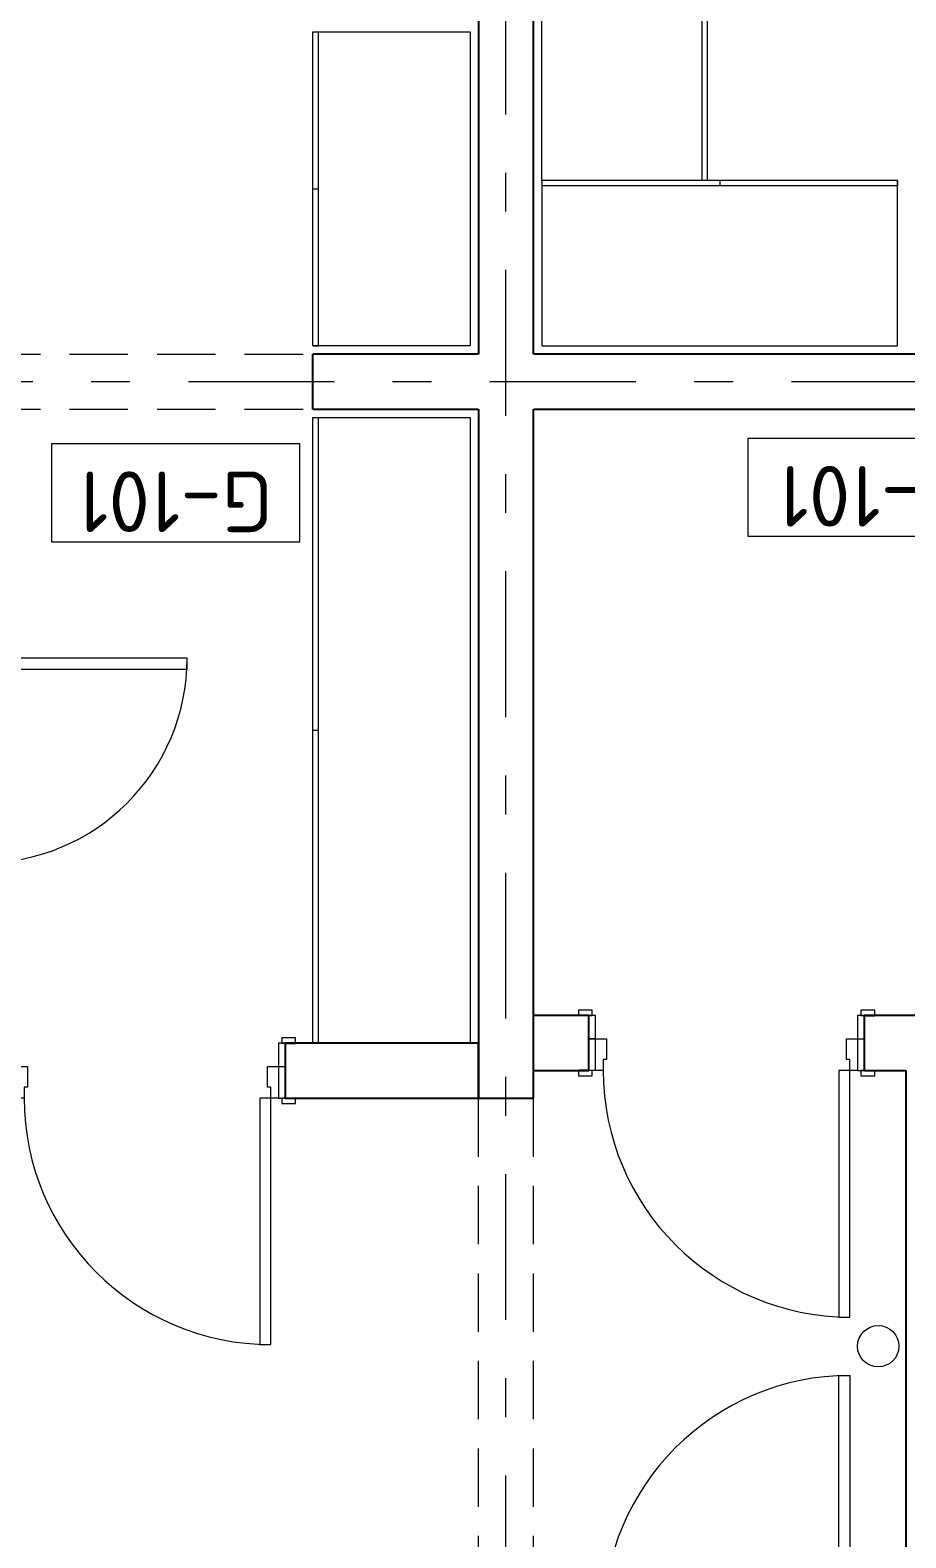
# Model space of a CAD drawing. Header units: millimetres. Extents: x 18162 to 3540582, y 72188 to 247925.
# Drawn here: x 361219 to 364394, y 86950 to 92421 of the extents above; entities that cross this region are included whole.
import ezdxf
from ezdxf.enums import TextEntityAlignment as Align

# ---------------------------------------------------------------- set-up
doc = ezdxf.new("R2010")
doc.units = ezdxf.units.MM
doc.header["$MEASUREMENT"] = 0
doc.set_wipeout_variables(frame=1)
for name, pattern in [('Double Dashed', [1093.611073, 529.166651, -211.666656, 141.111112, -211.666656]), ('Hidden Line', [317.5, 211.666667, -105.833333]), ('Wipeout_Contour', [1000, 0, -1000])]:
    doc.linetypes.add(name, pattern=pattern)
for name, color, linetype in [('Archicad Doors', 7, 'Continuous'), ('Archicad Zone Stamps', 7, 'Continuous'), ('Drawing & Figure', 7, 'Continuous'), ('Interior - Furniture', 7, 'Continuous'), ('Model Unit - Zone A', 7, 'Continuous'), ('Structural - Bearing', 7, 'Continuous'), ('Structural - Grid', 7, 'Continuous')]:
    doc.layers.add(name, color=color, linetype=linetype)
doc.styles.add('GENERATED_STYLE_2', font='')
doc.styles.add('GENERATED_STYLE_3', font='', dxfattribs={"width": 0.8})
doc.styles.get('GENERATED_STYLE_2').set_extended_font_data('ISOCPEUR MON')
doc.styles.get('GENERATED_STYLE_3').set_extended_font_data('ISOCPEUR MON')

# ---------------------------------------------------------------- blocks, each defined once
blk = doc.blocks.new('Үүдний хэсэг_G-101_36_3', base_point=(361746.4, 90742.2))
at = {"layer": 'Archicad Zone Stamps', "color": 7, "linetype": 'Continuous', "lineweight": 5}
for p, q in [((362196.4, 90919.6), (361296.4, 90919.6)), ((361296.4, 90919.6), (361296.4, 90564.7)), ((362196.4, 90564.7), (362196.4, 90919.6)), ((361296.4, 90564.7), (362196.4, 90564.7))]:
    blk.add_line(p, q, dxfattribs=at)
at = {"layer": 'Archicad Zone Stamps', "color": 7, "lineweight": 5, "style": 'GENERATED_STYLE_2'}
for tag, p in [('DUMMY_861', (361395.1, 90600.2)), ('ROOM_NUMBER', (361746.4, 90600.2))]:
    blk.add_attdef(tag, text='', height=220, rotation=180, dxfattribs=at).set_placement(p, align=Align.TOP_CENTER)
blk = doc.blocks.new('Үүдний хэсэг_F-101_38_3', base_point=(363768.8, 89878))
at = {"layer": 'Archicad Zone Stamps', "color": 7, "linetype": 'Continuous', "lineweight": 5}
for p, q in [((364721.5, 90939.2), (363821.5, 90939.2)), ((363821.5, 90939.2), (363821.5, 90584.4)), ((364721.5, 90584.4), (364721.5, 90939.2)), ((363821.5, 90584.4), (364721.5, 90584.4))]:
    blk.add_line(p, q, dxfattribs=at)
at = {"layer": 'Archicad Zone Stamps', "color": 7, "lineweight": 5, "style": 'GENERATED_STYLE_2'}
for tag, p in [('DUMMY_861', (363931.2, 90619.9)), ('ROOM_NUMBER', (364271.5, 90619.9))]:
    blk.add_attdef(tag, text='', height=220, rotation=180, dxfattribs=at).set_placement(p, align=Align.TOP_CENTER)
blk = doc.blocks.new('Rectangular Door Opening 27[35]_3', base_point=(318570.5, 0))
at = {"layer": 'Archicad Doors', "color": 7, "linetype": 'Hidden Line', "lineweight": 13}
for p, q in [((361044, 91245.7), (362244, 91245.7)), ((361044, 91045.7), (361044, 91245.7)), ((362244, 91045.7), (362244, 91245.7)), ((361044, 91045.7), (362244, 91045.7))]:
    blk.add_line(p, q, dxfattribs=at)
blk = doc.blocks.new('Door 27[46]_3', base_point=(318570.5, 0))
at = {"layer": 'Archicad Doors', "color": 7, "linetype": 'Continuous', "lineweight": 13}
for p, q in [((364151, 86645.7), (364151, 87539.7)), ((364151, 87539.7), (364191, 87539.7)), ((364191, 87539.7), (364191, 86645.7)), ((363207, 86645.7), (363207, 86664.7)), ((363207, 86664.7), (363257, 86664.7)), ((363257, 86664.7), (363257, 86645.7)), ((364231, 86664.7), (364281, 86664.7)), ((364231, 86645.7), (364231, 86664.7)), ((364281, 86664.7), (364281, 86645.7)), ((363257, 86645.7), (363207, 86645.7)), ((363244, 86645.7), (363207, 86645.7)), ((363244, 86645.7), (363207, 86645.7)), ((363269, 86645.7), (363244, 86645.7)), ((363244, 86645.7), (363244, 86530.7)), ((363244, 86645.7), (363244, 86530.7)), ((363244, 86645.7), (363244, 86530.7)), ((363297, 86645.7), (363269, 86645.7)), ((363269, 86645.7), (363269, 86530.7)), ((363297, 86605.7), (363297, 86645.7)), ((363309, 86605.7), (363297, 86605.7)), ((363309, 86530.7), (363309, 86605.7)), ((364191, 86645.7), (364151, 86645.7)), ((364191, 86605.7), (364179, 86605.7)), ((364179, 86605.7), (364179, 86530.7)), ((364219, 86645.7), (364191, 86645.7)), ((364191, 86645.7), (364191, 86605.7)), ((364219, 86645.7), (364244, 86645.7)), ((364219, 86530.7), (364219, 86645.7)), ((364281, 86645.7), (364231, 86645.7)), ((364244, 86645.7), (364244, 86530.7)), ((364244, 86645.7), (364244, 86530.7)), ((364244, 86645.7), (364244, 86530.7)), ((364244, 86645.7), (364281, 86645.7)), ((364244, 86645.7), (364281, 86645.7)), ((363244, 86445.7), (363244, 86530.7)), ((363244, 86530.7), (363269, 86530.7)), ((363269, 86530.7), (363244, 86530.7)), ((363244, 86530.7), (363244, 86445.7)), ((363244, 86530.7), (363244, 86445.7)), ((363269, 86530.7), (363269, 86445.7)), ((363269, 86530.7), (363309, 86530.7)), ((364179, 86530.7), (364219, 86530.7)), ((364219, 86445.7), (364219, 86530.7)), ((364219, 86530.7), (364244, 86530.7)), ((364219, 86530.7), (364244, 86530.7)), ((364244, 86530.7), (364244, 86445.7)), ((364244, 86530.7), (364244, 86445.7)), ((364244, 86530.7), (364244, 86445.7)), ((363207, 86426.7), (363207, 86445.7)), ((363207, 86445.7), (363257, 86445.7)), ((363244, 86445.7), (363207, 86445.7)), ((363244, 86445.7), (363207, 86445.7)), ((363269, 86445.7), (363244, 86445.7)), ((363257, 86445.7), (363257, 86426.7)), ((364244, 86445.7), (364219, 86445.7)), ((364231, 86445.7), (364281, 86445.7)), ((364231, 86426.7), (364231, 86445.7)), ((364244, 86445.7), (364281, 86445.7)), ((364244, 86445.7), (364281, 86445.7)), ((364281, 86445.7), (364281, 86426.7)), ((363257, 86426.7), (363207, 86426.7)), ((364281, 86426.7), (364231, 86426.7))]:
    blk.add_line(p, q, dxfattribs=at)
blk.add_arc((364191, 86645.7), 894, 90, 180, dxfattribs=at)
blk = doc.blocks.new('Door 27[47]_3', base_point=(318570.5, 0))
at = {"layer": 'Archicad Doors', "color": 7, "linetype": 'Continuous', "lineweight": 13}
for p, q in [((363257, 88864.7), (363207, 88864.7)), ((363207, 88864.7), (363207, 88845.7)), ((363207, 88845.7), (363257, 88845.7)), ((363244, 88845.7), (363207, 88845.7)), ((363244, 88845.7), (363207, 88845.7)), ((363269, 88845.7), (363244, 88845.7)), ((363244, 88845.7), (363244, 88760.7)), ((363244, 88760.7), (363244, 88845.7)), ((363244, 88760.7), (363244, 88845.7)), ((363257, 88845.7), (363257, 88864.7)), ((363269, 88760.7), (363269, 88845.7)), ((364244, 88845.7), (364219, 88845.7)), ((364219, 88845.7), (364219, 88760.7)), ((364281, 88864.7), (364231, 88864.7)), ((364231, 88864.7), (364231, 88845.7)), ((364231, 88845.7), (364281, 88845.7)), ((364244, 88760.7), (364244, 88845.7)), ((364244, 88760.7), (364244, 88845.7)), ((364244, 88760.7), (364244, 88845.7)), ((364244, 88845.7), (364281, 88845.7)), ((364244, 88845.7), (364281, 88845.7)), ((364281, 88845.7), (364281, 88864.7)), ((363244, 88760.7), (363269, 88760.7)), ((363269, 88760.7), (363244, 88760.7)), ((363244, 88645.7), (363244, 88760.7)), ((363244, 88645.7), (363244, 88760.7)), ((363244, 88645.7), (363244, 88760.7)), ((363269, 88645.7), (363269, 88760.7)), ((363269, 88760.7), (363309, 88760.7)), ((363309, 88760.7), (363309, 88685.7)), ((364179, 88685.7), (364179, 88760.7)), ((364179, 88760.7), (364219, 88760.7)), ((364219, 88760.7), (364244, 88760.7)), ((364219, 88760.7), (364244, 88760.7)), ((364219, 88760.7), (364219, 88645.7)), ((364244, 88645.7), (364244, 88760.7)), ((364244, 88645.7), (364244, 88760.7)), ((364244, 88645.7), (364244, 88760.7)), ((363309, 88685.7), (363297, 88685.7)), ((363297, 88685.7), (363297, 88645.7)), ((364191, 88685.7), (364179, 88685.7)), ((364191, 88645.7), (364191, 88685.7)), ((363257, 88645.7), (363207, 88645.7)), ((363207, 88645.7), (363207, 88626.7)), ((363244, 88645.7), (363207, 88645.7)), ((363244, 88645.7), (363207, 88645.7)), ((363207, 88626.7), (363257, 88626.7)), ((363269, 88645.7), (363244, 88645.7)), ((363257, 88626.7), (363257, 88645.7)), ((363297, 88645.7), (363269, 88645.7)), ((364191, 88645.7), (364151, 88645.7)), ((364151, 88645.7), (364151, 87751.7)), ((364219, 88645.7), (364191, 88645.7)), ((364191, 87751.7), (364191, 88645.7)), ((364219, 88645.7), (364244, 88645.7)), ((364281, 88645.7), (364231, 88645.7)), ((364231, 88645.7), (364231, 88626.7)), ((364231, 88626.7), (364281, 88626.7)), ((364244, 88645.7), (364281, 88645.7)), ((364244, 88645.7), (364281, 88645.7)), ((364281, 88626.7), (364281, 88645.7)), ((364151, 87751.7), (364191, 87751.7))]:
    blk.add_line(p, q, dxfattribs=at)
blk.add_arc((364191, 88645.7), 894, 180, 270, dxfattribs=at)
blk = doc.blocks.new('Door 27[48]_3', base_point=(318570.5, 0))
at = {"layer": 'Archicad Doors', "color": 7, "linetype": 'Continuous', "lineweight": 13}
for p, q in [((361157, 88764.7), (361107, 88764.7)), ((361107, 88764.7), (361107, 88745.7)), ((361107, 88745.7), (361157, 88745.7)), ((361144, 88745.7), (361107, 88745.7)), ((361144, 88745.7), (361107, 88745.7)), ((361169, 88745.7), (361144, 88745.7)), ((361144, 88745.7), (361144, 88660.7)), ((361144, 88660.7), (361144, 88745.7)), ((361144, 88660.7), (361144, 88745.7)), ((361157, 88745.7), (361157, 88764.7)), ((361169, 88660.7), (361169, 88745.7)), ((362144, 88745.7), (362119, 88745.7)), ((362119, 88745.7), (362119, 88660.7)), ((362181, 88764.7), (362131, 88764.7)), ((362131, 88764.7), (362131, 88745.7)), ((362131, 88745.7), (362181, 88745.7)), ((362144, 88660.7), (362144, 88745.7)), ((362144, 88660.7), (362144, 88745.7)), ((362144, 88660.7), (362144, 88745.7)), ((362144, 88745.7), (362181, 88745.7)), ((362144, 88745.7), (362181, 88745.7)), ((362181, 88745.7), (362181, 88764.7)), ((361144, 88660.7), (361169, 88660.7)), ((361169, 88660.7), (361144, 88660.7)), ((361144, 88545.7), (361144, 88660.7)), ((361144, 88545.7), (361144, 88660.7)), ((361144, 88545.7), (361144, 88660.7)), ((361169, 88545.7), (361169, 88660.7)), ((361169, 88660.7), (361209, 88660.7)), ((361209, 88660.7), (361209, 88585.7)), ((362079, 88585.7), (362079, 88660.7)), ((362079, 88660.7), (362119, 88660.7)), ((362119, 88660.7), (362144, 88660.7)), ((362119, 88660.7), (362144, 88660.7)), ((362119, 88660.7), (362119, 88545.7)), ((362144, 88545.7), (362144, 88660.7)), ((362144, 88545.7), (362144, 88660.7)), ((362144, 88545.7), (362144, 88660.7)), ((361209, 88585.7), (361197, 88585.7)), ((361197, 88585.7), (361197, 88545.7)), ((362091, 88585.7), (362079, 88585.7)), ((362091, 88545.7), (362091, 88585.7)), ((361157, 88545.7), (361107, 88545.7)), ((361107, 88545.7), (361107, 88526.7)), ((361144, 88545.7), (361107, 88545.7)), ((361144, 88545.7), (361107, 88545.7)), ((361107, 88526.7), (361157, 88526.7)), ((361169, 88545.7), (361144, 88545.7)), ((361157, 88526.7), (361157, 88545.7)), ((361197, 88545.7), (361169, 88545.7)), ((362091, 88545.7), (362051, 88545.7)), ((362051, 88545.7), (362051, 87651.7)), ((362119, 88545.7), (362091, 88545.7)), ((362091, 87651.7), (362091, 88545.7)), ((362119, 88545.7), (362144, 88545.7)), ((362181, 88545.7), (362131, 88545.7)), ((362131, 88545.7), (362131, 88526.7)), ((362131, 88526.7), (362181, 88526.7)), ((362144, 88545.7), (362181, 88545.7)), ((362144, 88545.7), (362181, 88545.7)), ((362181, 88526.7), (362181, 88545.7)), ((362051, 87651.7), (362091, 87651.7))]:
    blk.add_line(p, q, dxfattribs=at)
blk.add_arc((362091, 88545.7), 894, 180, 270, dxfattribs=at)
blk = doc.blocks.new('Door 27[54]_3', base_point=(318570.5, 0))
at = {"layer": 'Archicad Doors', "color": 7, "linetype": 'Continuous', "lineweight": 13}
for p, q in [((360944, 90232.7), (360925, 90232.7)), ((360925, 90232.7), (360925, 90182.7)), ((360944, 90182.7), (360944, 90232.7)), ((360944, 90195.7), (360944, 90232.7)), ((360944, 90195.7), (360944, 90232.7)), ((361063, 90232.7), (361044, 90232.7)), ((361044, 90232.7), (361044, 90182.7)), ((361044, 90195.7), (361044, 90232.7)), ((361044, 90195.7), (361044, 90232.7)), ((361063, 90182.7), (361063, 90232.7)), ((360925, 90182.7), (360944, 90182.7)), ((360929, 90170.7), (360929, 90195.7)), ((361044, 90195.7), (360929, 90195.7)), ((360929, 90170.7), (361044, 90170.7)), ((360929, 90130.7), (360929, 90170.7)), ((361044, 90195.7), (360944, 90195.7)), ((361044, 90195.7), (360944, 90195.7)), ((361044, 90170.7), (361044, 90195.7)), ((361044, 90182.7), (361063, 90182.7)), ((361044, 90170.7), (361044, 90142.7)), ((361004, 90130.7), (360929, 90130.7)), ((361044, 90142.7), (361004, 90142.7)), ((361004, 90142.7), (361004, 90130.7)), ((361788, 90142.7), (361044, 90142.7)), ((361044, 90142.7), (361044, 90102.7)), ((361044, 90102.7), (361788, 90102.7)), ((361788, 90102.7), (361788, 90142.7)), ((360929, 89410.7), (361004, 89410.7)), ((360929, 89370.7), (360929, 89410.7)), ((361004, 89410.7), (361004, 89398.7)), ((361004, 89398.7), (361044, 89398.7)), ((361044, 89398.7), (361044, 89370.7)), ((360925, 89358.7), (360925, 89308.7)), ((360944, 89358.7), (360925, 89358.7)), ((360929, 89370.7), (360929, 89345.7)), ((361044, 89370.7), (360929, 89370.7)), ((361044, 89345.7), (360929, 89345.7)), ((360944, 89308.7), (360944, 89358.7)), ((361044, 89345.7), (360944, 89345.7)), ((361044, 89345.7), (360944, 89345.7)), ((360944, 89345.7), (360944, 89308.7)), ((360944, 89345.7), (360944, 89308.7)), ((361044, 89370.7), (361044, 89345.7)), ((361044, 89358.7), (361044, 89308.7)), ((361063, 89358.7), (361044, 89358.7)), ((361044, 89345.7), (361044, 89308.7)), ((361044, 89345.7), (361044, 89308.7)), ((361063, 89308.7), (361063, 89358.7)), ((360925, 89308.7), (360944, 89308.7)), ((361044, 89308.7), (361063, 89308.7))]:
    blk.add_line(p, q, dxfattribs=at)
blk.add_arc((361044, 90142.7), 744, 270, 0, dxfattribs=at)
blk = doc.blocks.new('Rectangular Door Opening 27[55]_3', base_point=(318570.5, 0))
at = {"layer": 'Archicad Doors', "color": 7, "linetype": 'Hidden Line', "lineweight": 13}
for p, q in [((362844, 86745.7), (362844, 88545.7)), ((362844, 88545.7), (363044, 88545.7)), ((363044, 86745.7), (363044, 88545.7)), ((362844, 86745.7), (363044, 86745.7))]:
    blk.add_line(p, q, dxfattribs=at)
blk = doc.blocks.new('Cupboard 27[77]_3', base_point=(363674, 93145.7))
at = {"layer": 'Interior - Furniture', "color": 7, "linetype": 'Continuous', "lineweight": 5}
for p, q in [((363654, 93145.7), (363654, 91875.7)), ((363674, 93145.7), (363654, 93145.7)), ((363674, 92510.7), (363654, 92510.7))]:
    blk.add_line(p, q, dxfattribs=at)
at = {"layer": 'Interior - Furniture', "color": 7, "linetype": 'Continuous', "lineweight": 5, "flags": 128}
blk.add_lwpolyline([(363674, 93145.7), (363674, 91875.7), (363074, 91875.7), (363074, 93145.7)], close=True, dxfattribs=at)
blk = doc.blocks.new('Cupboard 27[78]_3', base_point=(364364, 91875.7))
at = {"layer": 'Interior - Furniture', "color": 7, "linetype": 'Continuous', "lineweight": 5}
for p, q in [((364364, 91855.7), (363074, 91855.7)), ((363719, 91875.7), (363719, 91855.7)), ((364364, 91875.7), (364364, 91855.7))]:
    blk.add_line(p, q, dxfattribs=at)
at = {"layer": 'Interior - Furniture', "color": 7, "linetype": 'Continuous', "lineweight": 5, "flags": 128}
blk.add_lwpolyline([(364364, 91875.7), (363074, 91875.7), (363074, 91275.7), (364364, 91275.7)], close=True, dxfattribs=at)
blk = doc.blocks.new('Cupboard 27[82]_3', base_point=(362244, 91275.4))
at = {"layer": 'Interior - Furniture', "color": 7, "linetype": 'Continuous', "lineweight": 5}
for p, q in [((362264, 91275.4), (362264, 92415.4)), ((362244, 91845.4), (362264, 91845.4)), ((362244, 91275.4), (362264, 91275.4))]:
    blk.add_line(p, q, dxfattribs=at)
at = {"layer": 'Interior - Furniture', "color": 7, "linetype": 'Continuous', "lineweight": 5, "flags": 128}
blk.add_lwpolyline([(362244, 91275.4), (362244, 92415.4), (362814.3, 92415.4), (362814.3, 91275.4)], close=True, dxfattribs=at)
blk = doc.blocks.new('Cupboard 27[83]_3', base_point=(362244, 88745.7))
at = {"layer": 'Interior - Furniture', "color": 7, "linetype": 'Continuous', "lineweight": 5}
for p, q in [((362264, 88745.7), (362264, 91015.4)), ((362244, 89880.5), (362264, 89880.5)), ((362244, 88745.7), (362264, 88745.7))]:
    blk.add_line(p, q, dxfattribs=at)
at = {"layer": 'Interior - Furniture', "color": 7, "linetype": 'Continuous', "lineweight": 5, "flags": 128}
blk.add_lwpolyline([(362244, 88745.7), (362244, 91015.4), (362814.3, 91015.4), (362814.3, 88745.7)], close=True, dxfattribs=at)
blk = doc.blocks.new('Standard grid marker[170]_3', base_point=(336732.8, 91145.7))
at = {"layer": 'Structural - Grid', "color": 13, "linetype": 'Double Dashed', "lineweight": 13}
blk.add_line((337732.8, 91145.7), (372294.9, 91145.7), dxfattribs=at)
at = {"layer": 'Structural - Grid', "color": 13, "lineweight": 13, "style": 'GENERATED_STYLE_3'}
blk.add_attdef('AC_MarkerText_1', text='', height=250, rotation=180, dxfattribs=at).set_placement((373594.9, 91020.7), align=Align.TOP_CENTER)
blk = doc.blocks.new('Standard grid marker[172]_3', base_point=(362944, 72524.1))
at = {"layer": 'Structural - Grid', "color": 13, "linetype": 'Double Dashed', "lineweight": 13}
blk.add_line((362944, 73524.1), (362944, 100185.5), dxfattribs=at)
at = {"layer": 'Structural - Grid', "color": 13, "lineweight": 13, "style": 'GENERATED_STYLE_3'}
blk.add_attdef('AC_MarkerText_1', text='', height=250, rotation=180, dxfattribs=at).set_placement((362944, 101360.5), align=Align.TOP_CENTER)

msp = doc.modelspace()

# ---------------------------------------------------------------- block references
at = {"layer": 'Archicad Doors', "color": 7, "linetype": 'Continuous', "lineweight": 13}
for name in ['Door 27[54]_3', 'Door 27[46]_3']:
    msp.add_blockref(name, (318570.5, 0), dxfattribs=at)
at = {"layer": 'Interior - Furniture', "color": 7, "linetype": 'Continuous', "lineweight": 5}
for name, p in [('Cupboard 27[77]_3', (363674, 93145.7)), ('Cupboard 27[82]_3', (362244, 91275.4)), ('Cupboard 27[78]_3', (364364, 91875.7))]:
    msp.add_blockref(name, p, dxfattribs=at)
at = {"layer": 'Model Unit - Zone A', "color": 7, "linetype": 'Continuous', "lineweight": 5}
for name, p, values in [('Үүдний хэсэг_F-101_38_3', (363768.8, 89878), {'ROOM_NUMBER': 'F-101'}), ('Үүдний хэсэг_G-101_36_3', (361746.4, 90742.2), {'ROOM_NUMBER': 'G-101'})]:
    msp.add_blockref(name, p, dxfattribs=at).add_auto_attribs(values)

# ---------------------------------------------------------------- wipeouts: each hides what was drawn before it
at = {"color": 254, "linetype": 'Wipeout_Contour', "lineweight": 0, "ltscale": 1495302.955292563}
msp.add_wipeout([(362244, 91045.7), (362844, 91045.7), (362844, 91245.7), (362244, 91245.7)], dxfattribs=at).dxf.layer = 'Structural - Bearing'
at = {"color": 254, "linetype": 'Wipeout_Contour', "lineweight": 0, "ltscale": 1500443.747073153}
msp.add_wipeout([(363044, 91245.7), (363044, 91045.7), (364694, 91045.7), (364694, 91245.7)], dxfattribs=at).dxf.layer = 'Structural - Bearing'
at = {"color": 254, "linetype": 'Wipeout_Contour', "lineweight": 0, "ltscale": 1495322.583662156}
msp.add_wipeout([(363044, 88845.7), (363044, 88645.7), (363244, 88645.7), (363244, 88845.7)], dxfattribs=at).dxf.layer = 'Structural - Bearing'
at = {"color": 254, "linetype": 'Wipeout_Contour', "lineweight": 0, "ltscale": 1125353.664286222}
msp.add_wipeout([(364394, 88845.7), (364394, 88645.7), (364594, 88845.7)], dxfattribs=at).dxf.layer = 'Structural - Bearing'
at = {"color": 254, "linetype": 'Wipeout_Contour', "lineweight": 0, "ltscale": 1492702.002823353}
msp.add_wipeout([(362144, 88745.7), (362144, 88545.7), (362844, 88545.7), (362844, 88745.7)], dxfattribs=at).dxf.layer = 'Structural - Bearing'

# ---------------------------------------------------------------- next in the draw order: linework, layer by layer
at = {"layer": 'Structural - Bearing', "color": 7, "linetype": 'Continuous', "lineweight": 25}
for p, q in [((362244, 91045.7), (362244, 91245.7)), ((363244, 88845.7), (363207, 88845.7)), ((363244, 88760.7), (363244, 88845.7)), ((362144, 88745.7), (362181, 88745.7)), ((362144, 88660.7), (362144, 88745.7)), ((363244, 88645.7), (363244, 88760.7)), ((362144, 88545.7), (362144, 88660.7)), ((363244, 88645.7), (363207, 88645.7)), ((362144, 88545.7), (362181, 88545.7))]:
    msp.add_line(p, q, dxfattribs=at)
at = {"layer": 'Structural - Bearing', "color": 7, "linetype": 'Continuous', "lineweight": 25, "flags": 128}
for points in [[(362844, 91245.7), (362244, 91245.7)], [(364694, 91245.7), (363044, 91245.7)], [(362244, 91045.7), (362844, 91045.7)], [(363044, 91045.7), (364694, 91045.7)], [(363244, 88845.7), (363044, 88845.7)], [(363044, 88645.7), (363044, 88845.7)], [(362844, 88745.7), (362144, 88745.7)], [(362844, 88545.7), (362844, 88745.7)], [(363044, 88645.7), (363244, 88645.7)], [(362144, 88545.7), (362844, 88545.7)]]:
    msp.add_lwpolyline(points, dxfattribs=at)

# ---------------------------------------------------------------- next in the draw order: block references
at = {"layer": 'Archicad Doors', "color": 7, "linetype": 'Hidden Line', "lineweight": 13}
msp.add_blockref('Rectangular Door Opening 27[35]_3', (318570.5, 0), dxfattribs=at)
at = {"layer": 'Archicad Doors', "color": 7, "linetype": 'Continuous', "lineweight": 13}
msp.add_blockref('Door 27[48]_3', (318570.5, 0), dxfattribs=at)
at = {"layer": 'Interior - Furniture', "color": 7, "linetype": 'Continuous', "lineweight": 5}
msp.add_blockref('Cupboard 27[83]_3', (362244, 88745.7), dxfattribs=at)

# ---------------------------------------------------------------- next in the draw order: wipeouts: each hides what was drawn before it
at = {"color": 254, "linetype": 'Wipeout_Contour', "lineweight": 0, "ltscale": 1125499.466122034}
msp.add_wipeout([(364394, 88645.7), (364594, 88645.7), (364594, 88845.7)], dxfattribs=at).dxf.layer = 'Structural - Bearing'

# ---------------------------------------------------------------- next in the draw order: linework, layer by layer
at = {"layer": 'Structural - Bearing', "color": 7, "linetype": 'Continuous', "lineweight": 25, "flags": 128}
msp.add_lwpolyline([(364594, 88845.7), (364394, 88845.7)], dxfattribs=at)

# ---------------------------------------------------------------- next in the draw order: wipeouts: each hides what was drawn before it
at = {"color": 254, "linetype": 'Wipeout_Contour', "lineweight": 0, "ltscale": 1498308.669605384}
msp.add_wipeout([(363044, 96545.7), (362844, 96545.7), (362844, 88545.7), (363044, 88545.7)], dxfattribs=at).dxf.layer = 'Structural - Bearing'
at = {"color": 254, "linetype": 'Wipeout_Contour', "lineweight": 0, "ltscale": 1499538.95990422}
msp.add_wipeout([(364594, 86645.7), (364594, 88645.7), (364394, 88645.7), (364394, 86645.7)], dxfattribs=at).dxf.layer = 'Structural - Bearing'

# ---------------------------------------------------------------- next in the draw order: linework, layer by layer
at = {"layer": 'Drawing & Figure', "color": 7, "linetype": 'Continuous', "lineweight": 5}
msp.add_circle((364294, 87645.7), 75, dxfattribs=at)
at = {"layer": 'Structural - Bearing', "color": 7, "linetype": 'Continuous', "lineweight": 25}
msp.add_line((362844, 88545.7), (363044, 88545.7), dxfattribs=at)
at = {"layer": 'Structural - Bearing', "color": 7, "linetype": 'Continuous', "lineweight": 25, "flags": 128}
for points in [[(362844, 96545.7), (362844, 91245.7)], [(363044, 91245.7), (363044, 96545.7)], [(362844, 91045.7), (362844, 88545.7)], [(363044, 88545.7), (363044, 91045.7)], [(364394, 88645.7), (364394, 86645.7)]]:
    msp.add_lwpolyline(points, dxfattribs=at)

# ---------------------------------------------------------------- next in the draw order: block references
at = {"layer": 'Archicad Doors', "color": 7, "linetype": 'Hidden Line', "lineweight": 13}
msp.add_blockref('Rectangular Door Opening 27[55]_3', (318570.5, 0), dxfattribs=at)
at = {"layer": 'Structural - Grid', "color": 13, "linetype": 'Continuous', "lineweight": 13}
for name, p in [('Standard grid marker[172]_3', (362944, 72524.1)), ('Standard grid marker[170]_3', (336732.8, 91145.7))]:
    msp.add_blockref(name, p, dxfattribs=at)

# ---------------------------------------------------------------- next in the draw order: wipeouts: each hides what was drawn before it
at = {"color": 254, "linetype": 'Wipeout_Contour', "lineweight": 0, "ltscale": 1499888.63885744}
msp.add_wipeout([(364244, 88845.7), (364244, 88645.7), (364394, 88645.7), (364394, 88845.7)], dxfattribs=at).dxf.layer = 'Structural - Bearing'

# ---------------------------------------------------------------- next in the draw order: linework, layer by layer
at = {"layer": 'Structural - Bearing', "color": 7, "linetype": 'Continuous', "lineweight": 25}
for p, q in [((364244, 88845.7), (364281, 88845.7)), ((364244, 88760.7), (364244, 88845.7)), ((364244, 88645.7), (364244, 88760.7)), ((364244, 88645.7), (364281, 88645.7))]:
    msp.add_line(p, q, dxfattribs=at)
at = {"layer": 'Structural - Bearing', "color": 7, "linetype": 'Continuous', "lineweight": 25, "flags": 128}
for points in [[(364394, 88845.7), (364244, 88845.7)], [(364244, 88645.7), (364394, 88645.7)]]:
    msp.add_lwpolyline(points, dxfattribs=at)

# ---------------------------------------------------------------- next in the draw order: block references
at = {"layer": 'Archicad Doors', "color": 7, "linetype": 'Continuous', "lineweight": 13}
msp.add_blockref('Door 27[47]_3', (318570.5, 0), dxfattribs=at)

doc.saveas('drawing.dxf')
